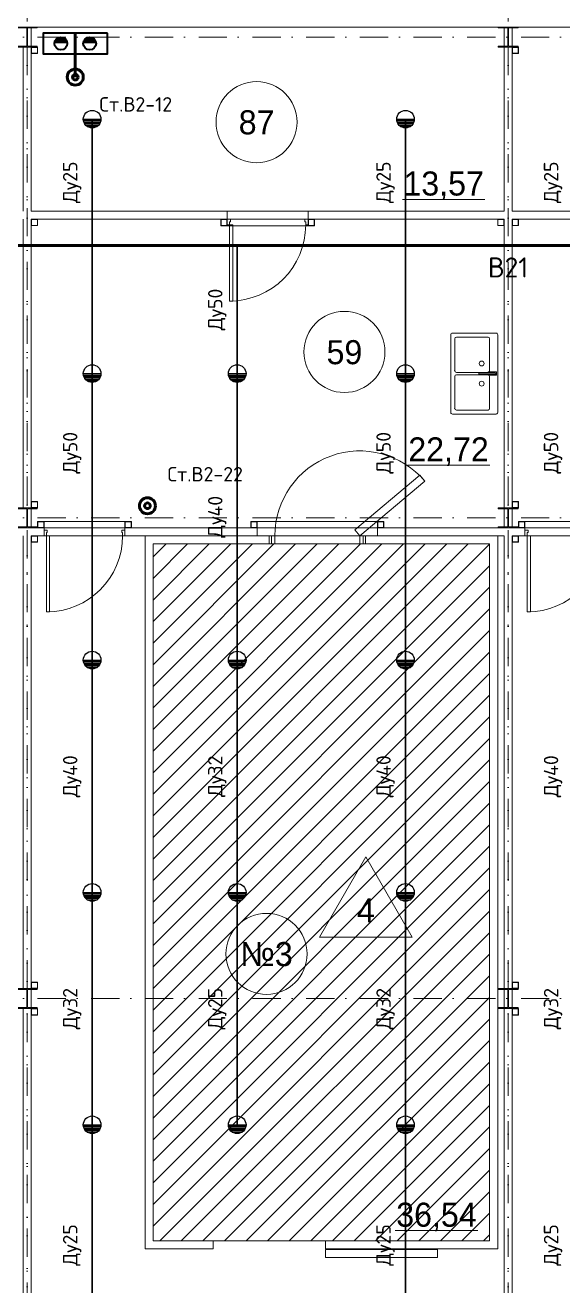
# Model space of a CAD drawing. Header units: millimetres. Extents: x 0 to 2118900, y -20000 to 84100.
# Drawn here: x 471975 to 478682, y 26416 to 42148 of the extents above; entities that cross this region are included whole.
import ezdxf
from ezdxf.enums import TextEntityAlignment as Align

# ---------------------------------------------------------------- set-up
doc = ezdxf.new("R2010")
doc.units = ezdxf.units.MM
for name, pattern in [('Dot & Dashed', [670.277762, 352.777767, -176.388884, 0, -141.111112]), ('Крупный пунктир', [634.99999, 0, -634.99999]), ('Штриховая', [300, 200, -100])]:
    doc.linetypes.add(name, pattern=pattern)
for name, color, linetype, lineweight in [('АР_подоснова', 8, 'Continuous', 13), ('ПТ_В2', 3, 'Continuous', 50), ('ПТ_В21', 1, 'Continuous', 50), ('ПТ_В21_расп', 1, 'Continuous', 30), ('ПТ_оросители', 7, 'Continuous', 25), ('ПТ_ПК', 30, 'Continuous', 35), ('ПТ_текст', 7, 'Continuous', 18), ('ПТ_штриховка', 8, 'Continuous', 9)]:
    doc.layers.add(name, color=color, linetype=linetype, lineweight=lineweight)
doc.styles.add('АР_текст_1', font='arial.ttf')
doc.styles.add('ПТ', font='isocpeur.ttf')

# ---------------------------------------------------------------- blocks, each defined once
blk = doc.blocks.new('Колонна SHS ГК 270')
at = {"color": 0, "linetype": 'Continuous', "lineweight": -2}
for p, q in [((40, 40), (-40, 40)), ((-40, 40), (-40, -40)), ((-36.4, -36.4), (-36.4, 36.4)), ((-36.4, 36.4), (36.4, 36.4)), ((36.4, 36.4), (36.4, -36.4)), ((40, -40), (40, 40)), ((-40, -40), (40, -40)), ((36.4, -36.4), (-36.4, -36.4))]:
    blk.add_line(p, q, dxfattribs=at)
blk = doc.blocks.new('Труба Квадратного Сечения ГК SHS 27_5')
at = {"color": 0, "linetype": 'Continuous', "lineweight": -2}
for p, q in [((505, 40), (0, 40)), ((0, 40), (0, 0)), ((0, 0), (0, -40)), ((1010, 40), (505, 40)), ((1010, 0), (1010, 40)), ((1010, -40), (1010, 0)), ((0, -40), (505, -40)), ((505, -40), (1010, -40))]:
    blk.add_line(p, q, dxfattribs=at)
blk = doc.blocks.new('Труба Квадратного Сечения ГК SHS 27_6')
at = {"color": 0, "linetype": 'Continuous', "lineweight": -2}
for p, q in [((750, 40), (0, 40)), ((0, 40), (0, 0)), ((0, 0), (0, -40)), ((1500, 40), (750, 40)), ((1500, 0), (1500, 40)), ((1500, -40), (1500, 0)), ((0, -40), (750, -40)), ((750, -40), (1500, -40))]:
    blk.add_line(p, q, dxfattribs=at)
blk = doc.blocks.new('Зона подготовки товара_59_41', base_point=(67024, 14271))
at = {"color": 0, "linetype": 'Continuous', "lineweight": -2}
blk.add_line((68743, 12655), (69772, 12655), dxfattribs=at)
for start, end in [(0, 180), (180, 0)]:
    blk.add_arc((67958, 14070), 506, start, end, dxfattribs=at)
at = {"color": 0, "lineweight": -2, "style": 'АР_текст_1'}
for tag, p in [('ROOM_NUMBER', (67958, 14067)), ('ROOM_AREA', (69257, 12854))]:
    blk.add_attdef(tag, text='', height=300, dxfattribs=at).set_placement(p, align=Align.MIDDLE_CENTER)
blk = doc.blocks.new('Морозильная камера №3_№3_92', base_point=(67170, 6925))
at = {"color": 0, "linetype": 'Continuous', "lineweight": -2}
for p, q in [((68226, 7769), (67647, 6767)), ((68804, 6767), (68226, 7769)), ((67647, 6767), (68804, 6767)), ((68591, 3104), (69621, 3104))]:
    blk.add_line(p, q, dxfattribs=at)
at = {"color": 0, "linetype": 'Штриховая', "lineweight": -2, "flags": 128}
blk.add_lwpolyline([(65570, 2975), (69770, 2975), (69770, 11675), (65570, 11675)], close=True, dxfattribs=at)
at = {"color": 0, "linetype": 'Continuous', "lineweight": -2}
for start, end in [(0, 180), (180, 0)]:
    blk.add_arc((66986, 6558), 506, start, end, dxfattribs=at)
at = {"color": 0, "lineweight": -2, "style": 'АР_текст_1'}
for tag, p in [('DUMMY_112', (68226, 7101)), ('ROOM_NUMBER', (66986, 6555)), ('ROOM_AREA', (69106, 3303))]:
    blk.add_attdef(tag, text='', height=300, dxfattribs=at).set_placement(p, align=Align.MIDDLE_CENTER)
blk = doc.blocks.new('Выставочная зона_87_120', base_point=(68305, 17472))
at = {"color": 0, "linetype": 'Continuous', "lineweight": -2}
blk.add_line((68681, 15972), (69711, 15972), dxfattribs=at)
for start, end in [(0, 180), (180, 0)]:
    blk.add_arc((66862, 16938), 506, start, end, dxfattribs=at)
at = {"color": 0, "lineweight": -2, "style": 'АР_текст_1'}
for tag, p in [('ROOM_NUMBER', (66862, 16936)), ('ROOM_AREA', (69196, 16172))]:
    blk.add_attdef(tag, text='', height=300, dxfattribs=at).set_placement(p, align=Align.MIDDLE_CENTER)
blk = doc.blocks.new('Однопольная Дверь 27_2')
at = {"color": 0, "linetype": 'Continuous', "lineweight": -2}
for p, q in [((435, 0), (435, 950)), ((435, 950), (475, 950)), ((475, 950), (475, 0)), ((-475, 0), (-505, 0)), ((-505, 0), (-505, -70)), ((-475, -40), (-475, 0)), ((475, 0), (435, 0)), ((505, 0), (475, 0)), ((475, 0), (475, -40)), ((505, -70), (505, 0)), ((-505, -70), (-465, -70)), ((-505, -170), (-505, -70)), ((-465, -40), (-475, -40)), ((-465, -70), (-465, -40)), ((475, -40), (465, -40)), ((465, -40), (465, -70)), ((465, -70), (505, -70)), ((505, -170), (505, -70))]:
    blk.add_line(p, q, dxfattribs=at)
blk.add_arc((475, 0), 950, 90, 180, dxfattribs=at)
blk = doc.blocks.new('Стена_55', base_point=(93825, 15775))
at = {"color": 0, "linetype": 'Continuous', "lineweight": -2}
for p, q in [((66495, 15825), (66495, 15725)), ((67505, 15825), (67505, 15725))]:
    blk.add_line(p, q, dxfattribs=at)
at = {"color": 0, "linetype": 'Continuous', "lineweight": -2, "flags": 128}
for points in [[(66495, 15825), (64050, 15825)], [(69950, 15825), (67505, 15825)], [(72495, 15825), (70050, 15825)], [(64050, 15725), (66495, 15725)], [(67505, 15725), (69950, 15725)], [(70050, 15725), (72495, 15725)]]:
    blk.add_lwpolyline(points, dxfattribs=at)
at = {"color": 0, "linetype": 'Continuous', "lineweight": -2, "zscale": 1000, "rotation": 180}
blk.add_blockref('Однопольная Дверь 27_2', (67000, 15655), dxfattribs=at)
blk = doc.blocks.new('Однопольная Дверь 27_3')
at = {"color": 0, "linetype": 'Continuous', "lineweight": -2}
for p, q in [((435, 0), (435, 950)), ((435, 950), (475, 950)), ((475, 950), (475, 0)), ((-475, 0), (-505, 0)), ((-505, 0), (-505, -70)), ((-505, -70), (-505, 0)), ((-505, -70), (-505, 0)), ((-475, -40), (-475, 0)), ((475, 0), (435, 0)), ((505, 0), (475, 0)), ((475, 0), (475, -40)), ((505, -70), (505, 0)), ((505, -70), (505, 0)), ((505, -70), (505, 0)), ((-505, -70), (-465, -70)), ((-505, -100), (-505, -70)), ((-465, -40), (-475, -40)), ((-465, -70), (-465, -40)), ((475, -40), (465, -40)), ((465, -40), (465, -70)), ((465, -70), (505, -70)), ((505, -100), (505, -70))]:
    blk.add_line(p, q, dxfattribs=at)
blk.add_arc((475, 0), 950, 90, 180, dxfattribs=at)
blk = doc.blocks.new('Простой Проем Двери')
at = {"color": 0, "linetype": 'Continuous', "lineweight": -2}
for p, q in [((-750, 0), (-750, -100)), ((750, 0), (750, -100))]:
    blk.add_line(p, q, dxfattribs=at)
blk = doc.blocks.new('Стена_56', base_point=(98125, 11875))
at = {"color": 0, "linetype": 'Continuous', "lineweight": -2}
for p, q in [((64210, 11875), (64210, 11845)), ((64210, 11845), (64210, 11775)), ((65220, 11875), (65220, 11845)), ((65220, 11845), (65220, 11775)), ((66870, 11875), (66870, 11775)), ((68370, 11875), (68370, 11775)), ((70210, 11875), (70210, 11845)), ((70210, 11845), (70210, 11775))]:
    blk.add_line(p, q, dxfattribs=at)
at = {"color": 0, "linetype": 'Continuous', "lineweight": -2, "flags": 128}
for points in [[(64210, 11875), (62370, 11875)], [(66870, 11875), (65220, 11875)], [(70210, 11875), (68370, 11875)], [(64050, 11775), (64210, 11775)], [(65220, 11775), (66870, 11775)], [(68370, 11775), (69950, 11775)], [(70050, 11775), (70210, 11775)]]:
    blk.add_lwpolyline(points, dxfattribs=at)
at = {"color": 0, "linetype": 'Continuous', "lineweight": -2, "zscale": 1000, "rotation": 180}
for p in [(64715, 11775), (70715, 11775)]:
    blk.add_blockref('Однопольная Дверь 27_3', p, dxfattribs=at)
at = {"color": 0, "linetype": 'Continuous', "lineweight": -2, "xscale": -1, "zscale": 1000}
blk.add_blockref('Простой Проем Двери', (67620, 11875), dxfattribs=at)
blk = doc.blocks.new('Стена_71', base_point=(70000, 17875))
at = {"color": 0, "linetype": 'Continuous', "lineweight": -2, "flags": 128}
for points in [[(69950, 17875), (69950, 15825)], [(70050, 17875), (69950, 17875)], [(70050, 15825), (70050, 17875)], [(69950, 15725), (69950, 12125)], [(70050, 12125), (70050, 15725)], [(69950, 12125), (70050, 12125)]]:
    blk.add_lwpolyline(points, dxfattribs=at)
blk = doc.blocks.new('Стена_74', base_point=(64000, 17875))
at = {"color": 0, "linetype": 'Continuous', "lineweight": -2, "flags": 128}
for points in [[(63950, 17875), (63950, 15825)], [(64050, 17875), (63950, 17875)], [(64050, 15825), (64050, 17875)], [(63950, 15725), (63950, 12125)], [(64050, 12125), (64050, 15725)], [(63950, 12125), (64050, 12125)]]:
    blk.add_lwpolyline(points, dxfattribs=at)
blk = doc.blocks.new('Стена_75', base_point=(65470, 2875))
at = {"color": 0, "linetype": 'Continuous', "lineweight": -2, "flags": 128}
for points in [[(65470, 11775), (65570, 11775)], [(65470, 11775), (65470, 2875)], [(65570, 2975), (65570, 11675)], [(65470, 2875), (65570, 2875)]]:
    blk.add_lwpolyline(points, dxfattribs=at)
blk = doc.blocks.new('Стена_76', base_point=(69870, 11775))
at = {"color": 0, "linetype": 'Continuous', "lineweight": -2, "flags": 128}
for points in [[(69870, 11775), (69770, 11775)], [(69770, 11675), (69770, 2975)], [(69870, 2875), (69870, 11775)], [(69870, 2875), (69770, 2875)]]:
    blk.add_lwpolyline(points, dxfattribs=at)
blk = doc.blocks.new('Однопольная Дверь 27_4')
at = {"color": 0, "linetype": 'Continuous', "lineweight": -2}
for p, q in [((466, 77), (1278, 758)), ((1342, 681), (530, 0)), ((1278, 758), (1342, 681)), ((-570, 0), (-600, 0)), ((-600, 0), (-600, -100)), ((-600, 0), (-600, -100)), ((-600, 0), (-600, -100)), ((-530, 0), (-570, 0)), ((-570, 0), (-570, -100)), ((-530, -100), (-530, 0)), ((530, 0), (466, 77)), ((570, 0), (530, 0)), ((530, 0), (530, -100)), ((570, 0), (600, 0)), ((570, -100), (570, 0)), ((600, 0), (600, -100)), ((600, 0), (600, -100)), ((600, 0), (600, -100)), ((-570, -100), (-600, -100)), ((-570, -100), (-530, -100)), ((530, -100), (570, -100)), ((570, -100), (600, -100))]:
    blk.add_line(p, q, dxfattribs=at)
blk.add_arc((530, 0), 1060, 40, 180, dxfattribs=at)
blk = doc.blocks.new('Стена_248', base_point=(65470, 11775))
at = {"color": 0, "linetype": 'Continuous', "lineweight": -2}
for p, q in [((67020, 11775), (67020, 11675)), ((68220, 11775), (68220, 11675))]:
    blk.add_line(p, q, dxfattribs=at)
at = {"color": 0, "linetype": 'Continuous', "lineweight": -2, "flags": 128}
for points in [[(67020, 11775), (65570, 11775)], [(65570, 11675), (67020, 11675)], [(69770, 11775), (68220, 11775)], [(68220, 11675), (69770, 11675)]]:
    blk.add_lwpolyline(points, dxfattribs=at)
at = {"color": 0, "linetype": 'Continuous', "lineweight": -2, "zscale": 1000}
blk.add_blockref('Однопольная Дверь 27_4', (67620, 11775), dxfattribs=at)
blk = doc.blocks.new('Наружная Раздвижная Дверь 27')
at = {"color": 0, "linetype": 'Continuous', "lineweight": -2}
for p, q in [((-700, 0), (-700, -100)), ((700, 105), (2100, 105)), ((700, 5), (700, 105)), ((2100, 5), (700, 5)), ((700, 0), (700, -100)), ((2100, 105), (2100, 5))]:
    blk.add_line(p, q, dxfattribs=at)
blk = doc.blocks.new('Стена_251', base_point=(69870, 2875))
at = {"color": 0, "linetype": 'Continuous', "lineweight": -2}
for p, q in [((66320, 2875), (66320, 2975)), ((67720, 2875), (67720, 2975))]:
    blk.add_line(p, q, dxfattribs=at)
at = {"color": 0, "linetype": 'Continuous', "lineweight": -2, "flags": 128}
for points in [[(66320, 2975), (65570, 2975)], [(65570, 2875), (66320, 2875)], [(69770, 2975), (67720, 2975)], [(67720, 2875), (69770, 2875)]]:
    blk.add_lwpolyline(points, dxfattribs=at)
at = {"color": 0, "linetype": 'Continuous', "lineweight": -2, "xscale": -1, "zscale": 1000, "rotation": 180}
blk.add_blockref('Наружная Раздвижная Дверь 27', (67020, 2875), dxfattribs=at)
blk = doc.blocks.new('Стена_394', base_point=(64000, 11875))
at = {"color": 0, "linetype": 'Continuous', "lineweight": -2, "flags": 128}
for points in [[(63950, 11775), (63950, 6125)], [(64050, 6125), (64050, 11775)], [(63950, 6125), (64050, 6125)]]:
    blk.add_lwpolyline(points, dxfattribs=at)
blk = doc.blocks.new('Стена_395', base_point=(70000, 11875))
at = {"color": 0, "linetype": 'Continuous', "lineweight": -2, "flags": 128}
for points in [[(69950, 11775), (69950, 6125)], [(70050, 6125), (70050, 11775)], [(69950, 6125), (70050, 6125)]]:
    blk.add_lwpolyline(points, dxfattribs=at)
blk = doc.blocks.new('Стена_407', base_point=(64000, 5875))
at = {"color": 0, "linetype": 'Continuous', "lineweight": -2, "flags": 128}
for points in [[(63950, 5875), (63950, 125)], [(64050, 5875), (63950, 5875)], [(64050, 125), (64050, 5875)], [(63950, 125), (64050, 125)]]:
    blk.add_lwpolyline(points, dxfattribs=at)
blk = doc.blocks.new('Стена_408', base_point=(70000, 5875))
at = {"color": 0, "linetype": 'Continuous', "lineweight": -2, "flags": 128}
for points in [[(69950, 5875), (69950, 125)], [(70050, 5875), (69950, 5875)], [(70050, 125), (70050, 5875)], [(69950, 125), (70050, 125)]]:
    blk.add_lwpolyline(points, dxfattribs=at)
blk = doc.blocks.new('Колонна Универсальная 27')
at = {"color": 0, "linetype": 'Continuous', "lineweight": -2}
for p, q in [((125, 125), (-125, 125)), ((-125, 125), (-125, 113)), ((-125, 113), (-4, 113)), ((-4, 113), (-4, -113)), ((4, -113), (4, 113)), ((4, 113), (125, 113)), ((125, 113), (125, 125)), ((-4, -113), (-125, -113)), ((-125, -113), (-125, -125)), ((-125, -125), (125, -125)), ((125, -113), (4, -113)), ((125, -125), (125, -113))]:
    blk.add_line(p, q, dxfattribs=at)
blk = doc.blocks.new('Двутавp К 26020-83 27_2')
at = {"color": 0, "linetype": 'Крупный пунктир', "lineweight": -2}
blk.add_line((0, 0), (17750, 0), dxfattribs=at)
blk = doc.blocks.new('Мойка Обычная 27')
at = {"color": 0, "linetype": 'Continuous', "lineweight": -2}
for p, q in [((470, 485), (70, 485)), ((940, 485), (540, 485)), ((50, 465), (50, 70)), ((490, 70), (490, 465)), ((520, 465), (520, 70)), ((960, 70), (960, 465)), ((70, 50), (470, 50)), ((540, 50), (940, 50))]:
    blk.add_line(p, q, dxfattribs=at)
at = {"color": 0, "linetype": 'Continuous', "lineweight": -2, "flags": 128}
for points in [[(20, 0), (990, 0, 0.414214), (1010, 20), (1010, 565, 0.414214), (990, 585), (20, 585, 0.414214), (0, 565), (0, 20, 0.414214)], [(485, 504), (496, 504), (496, 555, -1), (514, 555), (514, 504), (525, 504), (525, 569), (485, 569)], [(496, 357, 1), (514, 357), (514, 555, 1), (496, 555)]]:
    blk.add_lwpolyline(points, format="xyb", close=True, dxfattribs=at)
for points in [[(485, 468), (496, 468), (496, 503), (485, 503)], [(525, 468), (525, 503), (514, 503), (514, 468)]]:
    blk.add_lwpolyline(points, close=True, dxfattribs=at)
at = {"color": 0, "linetype": 'Continuous', "lineweight": -2}
for centre in [(379, 385), (631, 385)]:
    blk.add_circle(centre, 30, dxfattribs=at)
for centre, start, end in [((70, 465), 90, 180), ((470, 465), 0, 90), ((540, 465), 90, 180), ((940, 465), 0, 90), ((70, 70), 180, 270), ((470, 70), 270, 0), ((540, 70), 180, 270), ((940, 70), 270, 0)]:
    blk.add_arc(centre, 20, start, end, dxfattribs=at)
for p in [(70, 50), (540, 50)]:
    blk.add_point(p, dxfattribs=at)
blk = doc.blocks.new('Двутавp К 26020-83 27_4')
at = {"color": 0, "linetype": 'Крупный пунктир', "lineweight": -2}
blk.add_line((0, 0), (39750, 0), dxfattribs=at)
blk = doc.blocks.new('Стандартный Маркер Сетки_40')
at = {"color": 0, "linetype": 'Dot & Dashed', "lineweight": -2}
blk.add_line((0, 0), (55187, 0), dxfattribs=at)
at = {"color": 0, "lineweight": -2, "style": 'АР_текст_1'}
blk.add_attdef('AC_MarkerText_1', text='', height=300, rotation=90, dxfattribs=at).set_placement((55368, -69), align=Align.TOP_CENTER)
blk = doc.blocks.new('AR_F1')
at = {"layer": 'АР_подоснова', "linetype": 'Dot & Dashed'}
for p, q in [((98000, 18000), (-4800, 18000)), ((98000, 12000), (-4800, 12000)), ((98000, 6000), (-4800, 6000))]:
    blk.add_line(p, q, dxfattribs=at)
at = {"layer": 'АР_подоснова', "linetype": 'Continuous', "flags": 128}
for points in [[(51875, 18125), (93775, 18125), (93775, 21875), (51875, 21875)], [(64050, 15825), (69950, 15825), (69950, 18125), (64050, 18125)], [(70050, 15825), (75950, 15825), (75950, 18125), (70050, 18125)], [(69950, 15726), (64050, 15726), (64050, 11875), (69950, 11875)], [(70050, 15726), (70050, 11875), (75950, 11875), (75950, 15726)], [(64050, -125), (69950, -125), (69950, 11775), (69870, 11775), (65470, 11775), (64050, 11775)], [(65570, 2975), (69770, 2975), (69770, 11675), (65570, 11675)], [(70050, -125), (75950, -125), (75950, 11775), (75870, 11775), (71470, 11775), (70050, 11775)]]:
    blk.add_lwpolyline(points, close=True, dxfattribs=at)
at = {"layer": 'АР_подоснова', "linetype": 'Continuous', "zscale": 1000}
for name, p, rotation in [('Стандартный Маркер Сетки_40', (64000, 40000), 270), ('Стандартный Маркер Сетки_40', (70000, 40000), 270), ('Двутавp К 26020-83 27_4', (64000, 39875), 270), ('Двутавp К 26020-83 27_4', (70000, 39875), 270), ('Колонна Универсальная 27', (64000, 18000), 180), ('Колонна Универсальная 27', (70000, 18000), 180), ('Колонна SHS ГК 270', (64090, 17835), 180), ('Колонна SHS ГК 270', (70090, 17835), 180), ('Колонна SHS ГК 270', (64090, 15686), 180), ('Колонна SHS ГК 270', (66455, 15685), 180), ('Колонна SHS ГК 270', (67545, 15685), 180), ('Колонна SHS ГК 270', (69910, 15686), 180), ('Колонна SHS ГК 270', (70090, 15686), 180), ('Колонна Универсальная 27', (64000, 12000), 180), ('Колонна SHS ГК 270', (64090, 12165), 180), ('Колонна Универсальная 27', (70000, 12000), 180), ('Колонна SHS ГК 270', (70090, 12165), 180), ('Колонна SHS ГК 270', (64170, 11915), 180), ('Колонна SHS ГК 270', (65260, 11915), 180), ('Труба Квадратного Сечения ГК SHS 27_6', (68370, 11915), 180), ('Колонна SHS ГК 270', (70170, 11915), 180), ('Колонна SHS ГК 270', (64090, 11735), 180), ('Колонна SHS ГК 270', (70090, 11735), 180), ('Колонна SHS ГК 270', (64090, 6165), 180), ('Колонна SHS ГК 270', (70090, 6165), 180), ('Колонна SHS ГК 270', (64090, 5835), 180), ('Колонна SHS ГК 270', (70090, 5835), 180)]:
    blk.add_blockref(name, p, dxfattribs=dict(at, rotation=rotation))
at = {"layer": 'АР_подоснова'}
for name, p in [('Стена_74', (64000, 17875)), ('Стена_71', (70000, 17875)), ('Стена_55', (93825, 15775)), ('Стена_248', (65470, 11775)), ('Стена_56', (98125, 11875)), ('Стена_394', (64000, 11875)), ('Стена_75', (65470, 2875)), ('Стена_76', (69870, 11775)), ('Стена_395', (70000, 11875)), ('Стена_407', (64000, 5875)), ('Стена_408', (70000, 5875)), ('Стена_251', (69870, 2875))]:
    blk.add_blockref(name, p, dxfattribs=at)
at = {"layer": 'АР_подоснова', "linetype": 'Continuous', "xscale": -1, "zscale": 1000}
for name, p, rotation in [('Двутавp К 26020-83 27_2', (64000, 17875), 90), ('Двутавp К 26020-83 27_2', (70000, 17875), 90), ('Труба Квадратного Сечения ГК SHS 27_5', (66495, 15685), 180), ('Мойка Обычная 27', (69285, 13295), 270), ('Труба Квадратного Сечения ГК SHS 27_5', (64210, 11915), 180), ('Колонна SHS ГК 270', (66830, 11915), 180), ('Колонна SHS ГК 270', (68410, 11915), 180), ('Труба Квадратного Сечения ГК SHS 27_5', (70210, 11915), 180)]:
    blk.add_blockref(name, p, dxfattribs=dict(at, rotation=rotation))
at = {"layer": 'АР_подоснова', "linetype": 'Continuous'}
ref = blk.add_blockref('Выставочная зона_87_120', (68305, 17472), dxfattribs=at)
ref.add_attrib('ROOM_NUMBER', '87', dxfattribs={"layer": '0', "color": 0, "lineweight": 9, "height": 300}).set_placement((66862, 16936), align=Align.MIDDLE_CENTER)
ref.add_attrib('ROOM_AREA', '13,57', dxfattribs={"layer": '0', "color": 0, "lineweight": 9, "height": 300}).set_placement((69196, 16172), align=Align.MIDDLE_CENTER)
ref = blk.add_blockref('Зона подготовки товара_59_41', (67024, 14271), dxfattribs=at)
ref.add_attrib('ROOM_NUMBER', '59', dxfattribs={"layer": '0', "color": 0, "lineweight": 9, "height": 300}).set_placement((67958, 14067), align=Align.MIDDLE_CENTER)
ref.add_attrib('ROOM_AREA', '22,72', dxfattribs={"layer": '0', "color": 0, "lineweight": 9, "height": 300}).set_placement((69257, 12854), align=Align.MIDDLE_CENTER)
ref = blk.add_blockref('Морозильная камера №3_№3_92', (67170, 6925), dxfattribs=at)
ref.add_attrib('ROOM_NUMBER', '№3', dxfattribs={"layer": '0', "color": 0, "lineweight": 9, "height": 300}).set_placement((66986, 6555), align=Align.MIDDLE_CENTER)
ref.add_attrib('ROOM_AREA', '36,54', dxfattribs={"layer": '0', "color": 0, "lineweight": 9, "height": 300}).set_placement((69106, 3303), align=Align.MIDDLE_CENTER)
ref.add_attrib('DUMMY_112', '4', dxfattribs={"layer": '0', "color": 0, "lineweight": 9, "height": 300}).set_placement((68226, 7101), align=Align.MIDDLE_CENTER)
at = {"layer": 'АР_подоснова', "linetype": 'Continuous', "xscale": -1, "zscale": 1000}
for p in [(64000, 6000), (70000, 6000)]:
    blk.add_blockref('Колонна Универсальная 27', p, dxfattribs=at)
blk = doc.blocks.new('SPR_DN')
for p, q in [((-1.1, 0), (1.1, 0)), ((-1.08, -0.18), (1.08, -0.18)), ((-1.04, -0.37), (1.04, -0.37)), ((-0.95, -0.55), (0.95, -0.55)), ((-0.82, -0.73), (0.82, -0.73)), ((-0.61, -0.92), (0.61, -0.92))]:
    blk.add_line(p, q)
blk.add_circle((0, 0), 1.1)
blk = doc.blocks.new('RISER')
for radius in [1, 0.35]:
    blk.add_circle((0, 0), radius)
blk = doc.blocks.new('PK2')
h = blk.add_hatch(color=7)
h.dxf.hatch_style = 1
h.paths.add_polyline_path([(-2.6, 1.3, 1), (-1, 1.3)])
h = blk.add_hatch(color=7)
h.dxf.hatch_style = 1
h.paths.add_polyline_path([(1, 1.3, 1), (2.6, 1.3)])
blk.add_lwpolyline([(-4, 0), (4, 0), (4, 2.6), (-4, 2.6)], close=True)
for centre in [(-1.8, 1.3), (1.8, 1.3)]:
    blk.add_circle(centre, 0.8)

msp = doc.modelspace()

# ---------------------------------------------------------------- hatches: boundary and pattern name
at = {"layer": 'ПТ_штриховка'}
h = msp.add_hatch(dxfattribs=at)
h.set_pattern_fill('ANSI31', color=8, scale=60)
h.paths.add_polyline_path([(473570, 26975), (477770, 26975), (477770, 35675), (473570, 35675)])

# ---------------------------------------------------------------- linework, layer by layer
at = {"layer": 'ПТ_В2'}
msp.add_line((472600, 41500), (472600, 42050), dxfattribs=at)
at = {"layer": 'ПТ_В21'}
for p, q in [((470720, 39400), (472810, 39400)), ((472810, 39400), (474620, 39400)), ((474620, 39400), (476720, 39400)), ((476720, 39400), (478810, 39400))]:
    msp.add_line(p, q, dxfattribs=at)
at = {"layer": 'ПТ_В21_расп'}
for p, q in [((472810, 39400), (472810, 40975)), ((476720, 39400), (476720, 40975)), ((472810, 39400), (472810, 37800)), ((474620, 39400), (474620, 37800)), ((476720, 39400), (476720, 37800)), ((472810, 37800), (472810, 34225)), ((474620, 37800), (474620, 34225)), ((476720, 37800), (476720, 34225)), ((472810, 34225), (472810, 31325)), ((474620, 34225), (474620, 31325)), ((476720, 34225), (476720, 31325)), ((472810, 31325), (472810, 28425)), ((474620, 31325), (474620, 28425)), ((476720, 31325), (476720, 28425)), ((472810, 28425), (472810, 25425)), ((476720, 28425), (476720, 25425))]:
    msp.add_line(p, q, dxfattribs=at)

# ---------------------------------------------------------------- block references
at = {"layer": 'АР_подоснова'}
msp.add_blockref('AR_F1', (408000, 24000), dxfattribs=at)
at = {"layer": 'ПТ_В2', "xscale": 100, "yscale": 100}
for p in [(472600, 41500), (473500, 36150)]:
    msp.add_blockref('RISER', p, dxfattribs=at)
at = {"layer": 'ПТ_оросители', "xscale": 100, "yscale": 100}
for p in [(472810, 40975), (476720, 40975), (472810, 37800), (474620, 37800), (476720, 37800), (472810, 34225), (474620, 34225), (476720, 34225), (472810, 31325), (474620, 31325), (476720, 31325), (472810, 28425), (474620, 28425), (476720, 28425)]:
    msp.add_blockref('SPR_DN', p, dxfattribs=at)
at = {"layer": 'ПТ_ПК', "xscale": 100, "yscale": 100, "rotation": 180}
msp.add_blockref('PK2', (472600, 42050), dxfattribs=at)

# ---------------------------------------------------------------- texts
at = {"layer": 'ПТ_текст', "style": 'ПТ'}
msp.add_text('Ст.В2-12', height=180, dxfattribs=at).set_placement((472900, 41250), align=Align.TOP_LEFT)
for s, p in [('Ду25', (472680, 40187.5)), ('Ду25', (476590, 40187.5)), ('Ду25', (478680, 40187.5)), ('Ду50', (474490, 38600)), ('Ду50', (472680, 36812.5)), ('Ду50', (476590, 36812.5)), ('Ду50', (478680, 36812.5)), ('Ду40', (474490, 36012.5)), ('Ду40', (472680, 32775)), ('Ду32', (474490, 32775)), ('Ду40', (476590, 32775)), ('Ду40', (478680, 32775)), ('Ду32', (472680, 29875)), ('Ду25', (474490, 29875)), ('Ду32', (476590, 29875)), ('Ду32', (478680, 29875)), ('Ду25', (472680, 26925)), ('Ду25', (476590, 26925)), ('Ду25', (478680, 26925))]:
    msp.add_text(s, height=180, rotation=90, dxfattribs=at).set_placement(p, align=Align.BOTTOM_CENTER)
msp.add_text('В21', height=250, dxfattribs=at).set_placement((478000, 39250), align=Align.TOP_CENTER)
msp.add_text('Ст.В2-22', height=180, dxfattribs=at).set_placement((473750, 36400), align=Align.BOTTOM_LEFT)

doc.saveas('drawing.dxf')
